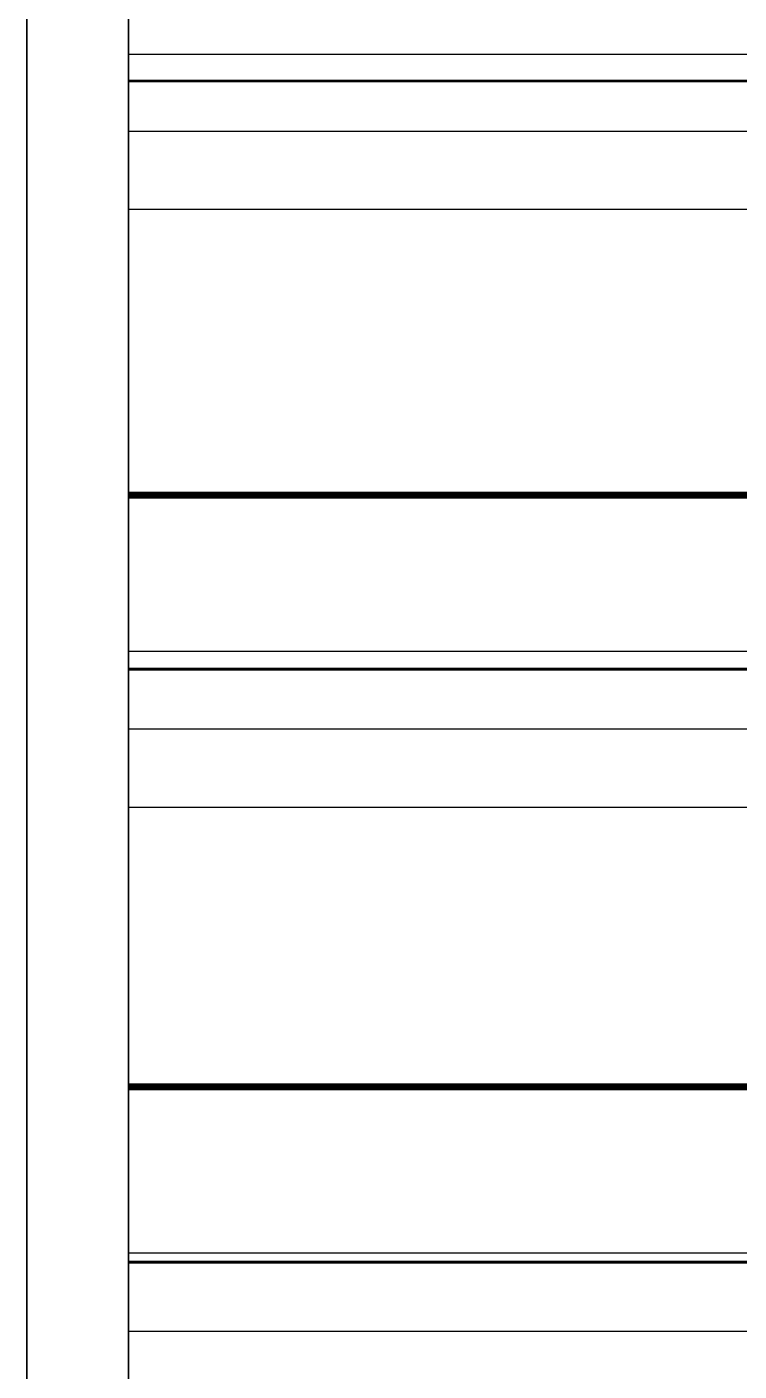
# Model space of a CAD drawing. Header units: millimetres. Extents: x -85 to 1059, y -155 to 155.
# Drawn here: x 1000 to 1003.5, y 52.84 to 59.45 of the extents above; entities that cross this region are included whole.
import ezdxf

# ---------------------------------------------------------------- set-up
doc = ezdxf.new("R2010")
doc.units = ezdxf.units.MM
doc.header["$MEASUREMENT"] = 0
doc.layers.add('Default', color=7, linetype='Continuous', true_color=0x000000)

msp = doc.modelspace()

# ---------------------------------------------------------------- linework, layer by layer
at = {"layer": 'Default'}
for points, knots in [([(1000, 0, -154), (1000, -154, -154), (1000, -154), (1000, -154, 154), (1000, 0, 154), (1000, 154, 154), (1000, 154), (1000, 154, -154), (1000, 0, -154)], [0, 0, 0, 241.902634, 241.902634, 483.805269, 483.805269, 725.707903, 725.707903, 967.610537, 967.610537, 967.610537]), ([(1000, 0, -150), (1000, -150, -150), (1000, -150), (1000, -150, 150), (1000, 0, 150), (1000, 150, 150), (1000, 150), (1000, 150, -150), (1000, 0, -150)], [0, 0, 0, 235.619449, 235.619449, 471.238898, 471.238898, 706.858347, 706.858347, 942.477796, 942.477796, 942.477796])]:
    msp.add_rational_spline(points, [1, 0.707106781187, 1, 0.707106781187, 1, 0.707106781187, 1, 0.707106781187, 1], degree=2, knots=knots, dxfattribs=at)
for points, degree, knots in [([(1000.5, 0.0018, 150.0005), (1000.5, 82.8446, 150.0005), (1000.5, 150.0018, 82.8432), (1000.5, 150.0018, 0.0004), (1000.5, 150.0018, -82.8427), (1000.5, 82.8446, -150), (1000.5, 0.0018, -150), (1000.5, -82.8411, -150), (1000.5, -149.9983, -82.8427), (1000.5, -149.9983, 0.0004), (1000.5, -149.9983, 82.8432), (1000.5, -82.8411, 150.0005), (1000.5, 0.0018, 150.0005)], 3, [-5, -5, -5, -5, -4, -4, -4, -3, -3, -3, -2, -2, -2, -1, -1, -1, -1]), ([(1000.5, 0.3488, 139.7504), (1000.5, -76.9709, 139.7504), (1000.5, -139.6511, 77.0702), (1000.5, -139.6511, -0.2498), (1000.5, -139.6511, -77.5699), (1000.5, -76.9709, -140.2497), (1000.5, 0.3488, -140.2497), (1000.5, 77.6689, -140.2497), (1000.5, 140.349, -77.5699), (1000.5, 140.349, -0.2498), (1000.5, 140.349, 77.0702), (1000.5, 77.6689, 139.7504), (1000.5, 0.3488, 139.7504)], 3, [20636, 20636, 20636, 20636, 20637, 20637, 20637, 20638, 20638, 20638, 20639, 20639, 20639, 20640, 20640, 20640, 20640]), ([(1000.5, 0.0018, 140.0004), (1000.5, -77.318, 140.0004), (1000.5, -139.9981, 77.3202), (1000.5, -139.9981, 0.0002), (1000.5, -139.9981, -77.3199), (1000.5, -77.318, -139.9997), (1000.5, 0.0018, -139.9997), (1000.5, 77.3215, -139.9997), (1000.5, 140.002, -77.3199), (1000.5, 140.002, 0.0002), (1000.5, 140.002, 77.3202), (1000.5, 77.3215, 140.0004), (1000.5, 0.0018, 140.0004)], 3, [-1, -1, -1, -1, 0, 0, 0, 1, 1, 1, 2, 2, 2, 3, 3, 3, 3]), ([(1000.5, 59.1844, 140.9313), (1000.5, 59.3204, 140.8745), (1000.5, 59.4564, 140.8177), (1000.5, 59.6003, 140.7572), (1000.5, 59.7443, 140.6967), (1000.5, 59.8799, 140.6394), (1000.5, 60.0155, 140.5821)], 2, [1373, 1373, 1373, 1374, 1374, 1375, 1375, 1376, 1376, 1376]), ([(1000.5, 60.0155, -141.0817), (1000.5, 59.8799, -141.139), (1000.5, 59.7443, -141.1963), (1000.5, 59.6003, -141.2568), (1000.5, 59.4564, -141.3173), (1000.5, 59.3204, -141.3741), (1000.5, 59.1844, -141.4309)], 2, [9078, 9078, 9078, 9079, 9079, 9080, 9080, 9081, 9081, 9081]), ([(1000.5, 59.3132, 143.0928), (1000.5, 59.3128, 143.0835), (1000.5, 59.3125, 143.0741), (1000.5, 59.31, 143.0207), (1000.5, 59.3075, 142.9672), (1000.5, 59.3052, 142.9138), (1000.5, 59.3029, 142.8603), (1000.5, 59.3003, 142.8072), (1000.5, 59.2976, 142.7541), (1000.5, 59.295, 142.7014), (1000.5, 59.2924, 142.6487), (1000.5, 59.2897, 142.5963), (1000.5, 59.2871, 142.5439), (1000.5, 59.2842, 142.4919), (1000.5, 59.2814, 142.4398), (1000.5, 59.2786, 142.388), (1000.5, 59.2758, 142.3361), (1000.5, 59.2726, 142.2846), (1000.5, 59.2694, 142.2331), (1000.5, 59.2664, 142.1819), (1000.5, 59.2634, 142.1308), (1000.5, 59.2603, 142.08), (1000.5, 59.2571, 142.0292), (1000.5, 59.2539, 141.9786), (1000.5, 59.2507, 141.9279), (1000.5, 59.2474, 141.8777), (1000.5, 59.244, 141.8274), (1000.5, 59.2405, 141.7777), (1000.5, 59.237, 141.7279), (1000.5, 59.2336, 141.6782), (1000.5, 59.2303, 141.6284), (1000.5, 59.2266, 141.579), (1000.5, 59.2229, 141.5297), (1000.5, 59.2193, 141.4808), (1000.5, 59.2158, 141.4319), (1000.5, 59.2121, 141.3834), (1000.5, 59.2084, 141.3349), (1000.5, 59.2045, 141.2862), (1000.5, 59.2006, 141.2376), (1000.5, 59.1968, 141.1896), (1000.5, 59.1929, 141.1416), (1000.5, 59.189, 141.0938), (1000.5, 59.1851, 141.046), (1000.5, 59.1816, 141.0056), (1000.5, 59.1781, 140.9652)], 2, [1342, 1342, 1342, 1343, 1343, 1344, 1344, 1345, 1345, 1346, 1346, 1347, 1347, 1348, 1348, 1349, 1349, 1350, 1350, 1351, 1351, 1352, 1352, 1353, 1353, 1354, 1354, 1355, 1355, 1356, 1356, 1357, 1357, 1358, 1358, 1359, 1359, 1360, 1360, 1361, 1361, 1362, 1362, 1363, 1363, 1364, 1364, 1364]), ([(1000.5, 59.1781, -141.4648), (1000.5, 59.1816, -141.5054), (1000.5, 59.1851, -141.5459), (1000.5, 59.189, -141.5936), (1000.5, 59.1929, -141.6412), (1000.5, 59.1968, -141.6893), (1000.5, 59.2006, -141.7375), (1000.5, 59.2045, -141.7858), (1000.5, 59.2084, -141.8342), (1000.5, 59.2121, -141.8828), (1000.5, 59.2158, -141.9315), (1000.5, 59.2193, -141.9806), (1000.5, 59.2229, -142.0296), (1000.5, 59.2266, -142.079), (1000.5, 59.2303, -142.1284), (1000.5, 59.2336, -142.1779), (1000.5, 59.237, -142.2275), (1000.5, 59.2405, -142.2772), (1000.5, 59.244, -142.327), (1000.5, 59.2474, -142.3774), (1000.5, 59.2507, -142.4279), (1000.5, 59.2539, -142.4785), (1000.5, 59.2571, -142.5291), (1000.5, 59.2603, -142.5799), (1000.5, 59.2634, -142.6307), (1000.5, 59.2664, -142.6819), (1000.5, 59.2694, -142.733), (1000.5, 59.2726, -142.7845), (1000.5, 59.2758, -142.836), (1000.5, 59.2786, -142.8879), (1000.5, 59.2814, -142.9398), (1000.5, 59.2842, -142.9918), (1000.5, 59.2871, -143.0438), (1000.5, 59.2897, -143.0962), (1000.5, 59.2924, -143.1486), (1000.5, 59.295, -143.2012), (1000.5, 59.2976, -143.2537), (1000.5, 59.3003, -143.3068), (1000.5, 59.3029, -143.3599), (1000.5, 59.3052, -143.4134), (1000.5, 59.3075, -143.4668), (1000.5, 59.31, -143.5204), (1000.5, 59.3125, -143.5741), (1000.5, 59.3128, -143.5832), (1000.5, 59.3132, -143.5924)], 2, [9090, 9090, 9090, 9091, 9091, 9092, 9092, 9093, 9093, 9094, 9094, 9095, 9095, 9096, 9096, 9097, 9097, 9098, 9098, 9099, 9099, 9100, 9100, 9101, 9101, 9102, 9102, 9103, 9103, 9104, 9104, 9105, 9105, 9106, 9106, 9107, 9107, 9108, 9108, 9109, 9109, 9110, 9110, 9111, 9111, 9112, 9112, 9112]), ([(1000.5, 59.1791, 140.9402), (1000.5, 59.1796, 140.9387), (1000.5, 59.1802, 140.9373), (1000.5, 59.1807, 140.9359), (1000.5, 59.1812, 140.9345)], 2, [1369, 1369, 1369, 1370, 1370, 1371, 1371, 1371]), ([(1000.5, 59.1777, 140.9483), (1000.5, 59.1781, 140.9462), (1000.5, 59.1784, 140.944), (1000.5, 59.1788, 140.9421), (1000.5, 59.1791, 140.9402)], 2, [1367, 1367, 1367, 1368, 1368, 1369, 1369, 1369]), ([(1000.5, 59.1791, -141.4401), (1000.5, 59.1788, -141.442), (1000.5, 59.1784, -141.444), (1000.5, 59.1781, -141.4461), (1000.5, 59.1777, -141.4482)], 2, [9085, 9085, 9085, 9086, 9086, 9087, 9087, 9087]), ([(1000.5, 59.1777, 140.9589), (1000.5, 59.1777, 140.9562), (1000.5, 59.1777, 140.9536), (1000.5, 59.1777, 140.9509), (1000.5, 59.1777, 140.9483)], 2, [1365, 1365, 1365, 1366, 1366, 1367, 1367, 1367]), ([(1000.5, 59.1777, -141.4482), (1000.5, 59.1777, -141.4507), (1000.5, 59.1777, -141.4532), (1000.5, 59.1777, -141.456), (1000.5, 59.1777, -141.4588)], 2, [9087, 9087, 9087, 9088, 9088, 9089, 9089, 9089]), ([(1000.5, 57.1545, 141.7847), (1000.5, 57.1826, 141.8184), (1000.5, 57.2106, 141.8521), (1000.5, 57.2411, 141.889), (1000.5, 57.2716, 141.9258), (1000.5, 57.3025, 141.9629), (1000.5, 57.3334, 141.9999), (1000.5, 57.3644, 142.0371), (1000.5, 57.3955, 142.0743), (1000.5, 57.427, 142.1117), (1000.5, 57.4586, 142.1491), (1000.5, 57.4902, 142.1867), (1000.5, 57.5218, 142.2243), (1000.5, 57.5539, 142.262), (1000.5, 57.586, 142.2998), (1000.5, 57.6181, 142.3377), (1000.5, 57.6502, 142.3756), (1000.5, 57.6828, 142.4137), (1000.5, 57.7154, 142.4518), (1000.5, 57.7481, 142.4899), (1000.5, 57.7807, 142.528), (1000.5, 57.8139, 142.5665), (1000.5, 57.847, 142.6049), (1000.5, 57.8804, 142.6434), (1000.5, 57.9137, 142.6818), (1000.5, 57.9474, 142.7208), (1000.5, 57.9811, 142.7598), (1000.5, 58.0149, 142.7984), (1000.5, 58.0488, 142.837), (1000.5, 58.0829, 142.8762), (1000.5, 58.1169, 142.9154), (1000.5, 58.1515, 142.9545), (1000.5, 58.186, 142.9937), (1000.5, 58.2206, 143.033), (1000.5, 58.2552, 143.0723), (1000.5, 58.2903, 143.1117), (1000.5, 58.3254, 143.151), (1000.5, 58.3607, 143.1909), (1000.5, 58.3959, 143.2307), (1000.5, 58.4316, 143.2704), (1000.5, 58.4672, 143.3101), (1000.5, 58.503, 143.3502), (1000.5, 58.5388, 143.3902), (1000.5, 58.545, 143.3971), (1000.5, 58.5512, 143.404)], 2, [1317, 1317, 1317, 1318.045455, 1318.045455, 1319.090909, 1319.090909, 1320.136364, 1320.136364, 1321.181818, 1321.181818, 1322.227273, 1322.227273, 1323.272727, 1323.272727, 1324.318182, 1324.318182, 1325.363636, 1325.363636, 1326.409091, 1326.409091, 1327.454545, 1327.454545, 1328.5, 1328.5, 1329.545455, 1329.545455, 1330.590909, 1330.590909, 1331.636364, 1331.636364, 1332.681818, 1332.681818, 1333.727273, 1333.727273, 1334.772727, 1334.772727, 1335.818182, 1335.818182, 1336.863636, 1336.863636, 1337.909091, 1337.909091, 1338.954545, 1338.954545, 1340, 1340, 1340]), ([(1000.5, 58.5512, -143.9036), (1000.5, 58.545, -143.8967), (1000.5, 58.5388, -143.8898), (1000.5, 58.503, -143.8499), (1000.5, 58.4672, -143.8101), (1000.5, 58.4316, -143.7702), (1000.5, 58.3959, -143.7303), (1000.5, 58.3607, -143.6905), (1000.5, 58.3254, -143.6506), (1000.5, 58.2903, -143.6113), (1000.5, 58.2552, -143.5719), (1000.5, 58.2206, -143.5326), (1000.5, 58.186, -143.4933), (1000.5, 58.1515, -143.4539), (1000.5, 58.1169, -143.4146), (1000.5, 58.0829, -143.3758), (1000.5, 58.0488, -143.337), (1000.5, 58.0149, -143.298), (1000.5, 57.9811, -143.259), (1000.5, 57.9474, -143.2204), (1000.5, 57.9137, -143.1818), (1000.5, 57.8804, -143.1433), (1000.5, 57.847, -143.1049), (1000.5, 57.8139, -143.0664), (1000.5, 57.7807, -143.028), (1000.5, 57.7481, -142.9897), (1000.5, 57.7154, -142.9514), (1000.5, 57.6828, -142.9133), (1000.5, 57.6502, -142.8752), (1000.5, 57.6181, -142.8373), (1000.5, 57.586, -142.7994), (1000.5, 57.5539, -142.7616), (1000.5, 57.5218, -142.7239), (1000.5, 57.4902, -142.6865), (1000.5, 57.4586, -142.6491), (1000.5, 57.427, -142.6117), (1000.5, 57.3955, -142.5743), (1000.5, 57.3644, -142.5371), (1000.5, 57.3334, -142.4999), (1000.5, 57.3025, -142.4628), (1000.5, 57.2716, -142.4258), (1000.5, 57.2411, -142.3889), (1000.5, 57.2106, -142.352), (1000.5, 57.1847, -142.3206), (1000.5, 57.1588, -142.2892)], 2, [9114, 9114, 9114, 9115, 9115, 9116, 9116, 9117, 9117, 9118, 9118, 9119, 9119, 9120, 9120, 9121, 9121, 9122, 9122, 9123, 9123, 9124, 9124, 9125, 9125, 9126, 9126, 9127, 9127, 9128, 9128, 9129, 9129, 9130, 9130, 9131, 9131, 9132, 9132, 9133, 9133, 9134, 9134, 9135, 9135, 9136, 9136, 9136]), ([(1000.5, 57.1471, 141.7773), (1000.5, 57.1489, 141.7791), (1000.5, 57.1506, 141.7808), (1000.5, 57.1526, 141.7828), (1000.5, 57.1545, 141.7847)], 2, [1315, 1315, 1315, 1316, 1316, 1317, 1317, 1317]), ([(1000.5, 57.1408, 141.7724), (1000.5, 57.1424, 141.7736), (1000.5, 57.1439, 141.7748), (1000.5, 57.1455, 141.7761), (1000.5, 57.1471, 141.7773)], 2, [1313, 1313, 1313, 1314, 1314, 1315, 1315, 1315]), ([(1000.5, 57.1326, 141.7695), (1000.5, 57.1339, 141.7699), (1000.5, 57.1351, 141.7702), (1000.5, 57.1364, 141.7706), (1000.5, 57.1376, 141.771)], 2, [1310, 1310, 1310, 1311, 1311, 1312, 1312, 1312]), ([(1000.5, 56.2923, 142.1019), (1000.5, 56.4294, 142.0481), (1000.5, 56.5664, 141.9943), (1000.5, 56.7116, 141.9368), (1000.5, 56.8568, 141.8793), (1000.5, 56.9935, 141.8246), (1000.5, 57.1302, 141.7699)], 2, [1306, 1306, 1306, 1307, 1307, 1308, 1308, 1309, 1309, 1309]), ([(1000.5, 57.1302, -142.2695), (1000.5, 56.9935, -142.3242), (1000.5, 56.8568, -142.3788), (1000.5, 56.7116, -142.4362), (1000.5, 56.5664, -142.4935), (1000.5, 56.4294, -142.5477), (1000.5, 56.2923, -142.6018)], 2, [9145, 9145, 9145, 9146, 9146, 9147, 9147, 9148, 9148, 9148]), ([(1000.5, 56.377, 144.2658), (1000.5, 56.3768, 144.2564), (1000.5, 56.3766, 144.2471), (1000.5, 56.3752, 144.1935), (1000.5, 56.3738, 144.1399), (1000.5, 56.3726, 144.0864), (1000.5, 56.3714, 144.033), (1000.5, 56.3698, 143.9799), (1000.5, 56.3682, 143.9268), (1000.5, 56.3668, 143.874), (1000.5, 56.3654, 143.8213), (1000.5, 56.3636, 143.7691), (1000.5, 56.3618, 143.7169), (1000.5, 56.3602, 143.6647), (1000.5, 56.3587, 143.6125), (1000.5, 56.3567, 143.5606), (1000.5, 56.3548, 143.5087), (1000.5, 56.3528, 143.4572), (1000.5, 56.3509, 143.4057), (1000.5, 56.3488, 143.3546), (1000.5, 56.3467, 143.3034), (1000.5, 56.3445, 143.2524), (1000.5, 56.3424, 143.2015), (1000.5, 56.3403, 143.1508), (1000.5, 56.3382, 143.1002), (1000.5, 56.3359, 143.0498), (1000.5, 56.3336, 142.9993), (1000.5, 56.3311, 142.9494), (1000.5, 56.3287, 142.8995), (1000.5, 56.3262, 142.8499), (1000.5, 56.3237, 142.8004), (1000.5, 56.3213, 142.751), (1000.5, 56.3188, 142.7016), (1000.5, 56.3161, 142.6524), (1000.5, 56.3135, 142.6032), (1000.5, 56.3107, 142.5545), (1000.5, 56.3079, 142.5058), (1000.5, 56.305, 142.4575), (1000.5, 56.3022, 142.4091), (1000.5, 56.2994, 142.3608), (1000.5, 56.2966, 142.3125), (1000.5, 56.2936, 142.2647), (1000.5, 56.2906, 142.2169), (1000.5, 56.2877, 142.1733), (1000.5, 56.2849, 142.1297)], 2, [1275, 1275, 1275, 1276.045455, 1276.045455, 1277.090909, 1277.090909, 1278.136364, 1278.136364, 1279.181818, 1279.181818, 1280.227273, 1280.227273, 1281.272727, 1281.272727, 1282.318182, 1282.318182, 1283.363636, 1283.363636, 1284.409091, 1284.409091, 1285.454545, 1285.454545, 1286.5, 1286.5, 1287.545455, 1287.545455, 1288.590909, 1288.590909, 1289.636364, 1289.636364, 1290.681818, 1290.681818, 1291.727273, 1291.727273, 1292.772727, 1292.772727, 1293.818182, 1293.818182, 1294.863636, 1294.863636, 1295.909091, 1295.909091, 1296.954545, 1296.954545, 1298, 1298, 1298]), ([(1000.5, 56.2849, -142.6293), (1000.5, 56.2877, -142.6729), (1000.5, 56.2906, -142.7165), (1000.5, 56.2936, -142.7643), (1000.5, 56.2966, -142.8121), (1000.5, 56.2994, -142.8602), (1000.5, 56.3022, -142.9084), (1000.5, 56.305, -142.9569), (1000.5, 56.3079, -143.0054), (1000.5, 56.3107, -143.0542), (1000.5, 56.3135, -143.1031), (1000.5, 56.3161, -143.1521), (1000.5, 56.3188, -143.2012), (1000.5, 56.3213, -143.2504), (1000.5, 56.3237, -143.2996), (1000.5, 56.3262, -143.3495), (1000.5, 56.3287, -143.3994), (1000.5, 56.3311, -143.4494), (1000.5, 56.3336, -143.4993), (1000.5, 56.3359, -143.5495), (1000.5, 56.3382, -143.5998), (1000.5, 56.3403, -143.6504), (1000.5, 56.3424, -143.7011), (1000.5, 56.3445, -143.7519), (1000.5, 56.3467, -143.8027), (1000.5, 56.3488, -143.854), (1000.5, 56.3509, -143.9053), (1000.5, 56.3528, -143.9568), (1000.5, 56.3548, -144.0083), (1000.5, 56.3567, -144.0602), (1000.5, 56.3587, -144.112), (1000.5, 56.3602, -144.1641), (1000.5, 56.3618, -144.2161), (1000.5, 56.3636, -144.2687), (1000.5, 56.3654, -144.3212), (1000.5, 56.3668, -144.374), (1000.5, 56.3682, -144.4267), (1000.5, 56.3698, -144.4796), (1000.5, 56.3714, -144.5326), (1000.5, 56.3726, -144.586), (1000.5, 56.3738, -144.6394), (1000.5, 56.3752, -144.6932), (1000.5, 56.3766, -144.747), (1000.5, 56.3768, -144.7562), (1000.5, 56.377, -144.7654)], 2, [9156, 9156, 9156, 9157.045455, 9157.045455, 9158.090909, 9158.090909, 9159.136364, 9159.136364, 9160.181818, 9160.181818, 9161.227273, 9161.227273, 9162.272727, 9162.272727, 9163.318182, 9163.318182, 9164.363636, 9164.363636, 9165.409091, 9165.409091, 9166.454545, 9166.454545, 9167.5, 9167.5, 9168.545455, 9168.545455, 9169.590909, 9169.590909, 9170.636364, 9170.636364, 9171.681818, 9171.681818, 9172.727273, 9172.727273, 9173.772727, 9173.772727, 9174.818182, 9174.818182, 9175.863636, 9175.863636, 9176.909091, 9176.909091, 9177.954545, 9177.954545, 9179, 9179, 9179]), ([(1000.5, 56.2906, -142.6032), (1000.5, 56.2899, -142.6043), (1000.5, 56.2892, -142.6053), (1000.5, 56.2885, -142.6064), (1000.5, 56.2877, -142.6074)], 2, [9149, 9149, 9149, 9150, 9150, 9151, 9151, 9151]), ([(1000.5, 56.2853, 142.1188), (1000.5, 56.2856, 142.1168), (1000.5, 56.286, 142.1149), (1000.5, 56.2863, 142.113), (1000.5, 56.2867, 142.111)], 2, [1300, 1300, 1300, 1301, 1301, 1302, 1302, 1302]), ([(1000.5, 54.2455, 142.914), (1000.5, 54.2727, 142.9483), (1000.5, 54.2998, 142.9827), (1000.5, 54.3297, 143.02), (1000.5, 54.3595, 143.0572), (1000.5, 54.3896, 143.0949), (1000.5, 54.4198, 143.1327), (1000.5, 54.4501, 143.1706), (1000.5, 54.4805, 143.2085), (1000.5, 54.5112, 143.2466), (1000.5, 54.5418, 143.2847), (1000.5, 54.5727, 143.323), (1000.5, 54.6036, 143.3613), (1000.5, 54.6348, 143.3995), (1000.5, 54.666, 143.4378), (1000.5, 54.6974, 143.4763), (1000.5, 54.7288, 143.5147), (1000.5, 54.7607, 143.5534), (1000.5, 54.7927, 143.592), (1000.5, 54.8246, 143.631), (1000.5, 54.8565, 143.67), (1000.5, 54.8888, 143.7089), (1000.5, 54.9211, 143.7479), (1000.5, 54.9535, 143.7871), (1000.5, 54.986, 143.8262), (1000.5, 55.0188, 143.8659), (1000.5, 55.0516, 143.9056), (1000.5, 55.0848, 143.9449), (1000.5, 55.1179, 143.9843), (1000.5, 55.1513, 144.0241), (1000.5, 55.1846, 144.064), (1000.5, 55.2183, 144.1039), (1000.5, 55.252, 144.1437), (1000.5, 55.2859, 144.1838), (1000.5, 55.3197, 144.2238), (1000.5, 55.3539, 144.264), (1000.5, 55.3882, 144.3042), (1000.5, 55.4226, 144.3445), (1000.5, 55.457, 144.3847), (1000.5, 55.4919, 144.4253), (1000.5, 55.5268, 144.4658), (1000.5, 55.5617, 144.5064), (1000.5, 55.5967, 144.547), (1000.5, 55.6028, 144.554), (1000.5, 55.609, 144.5611)], 2, [1250, 1250, 1250, 1251.045455, 1251.045455, 1252.090909, 1252.090909, 1253.136364, 1253.136364, 1254.181818, 1254.181818, 1255.227273, 1255.227273, 1256.272727, 1256.272727, 1257.318182, 1257.318182, 1258.363636, 1258.363636, 1259.409091, 1259.409091, 1260.454545, 1260.454545, 1261.5, 1261.5, 1262.545455, 1262.545455, 1263.590909, 1263.590909, 1264.636364, 1264.636364, 1265.681818, 1265.681818, 1266.727273, 1266.727273, 1267.772727, 1267.772727, 1268.818182, 1268.818182, 1269.863636, 1269.863636, 1270.909091, 1270.909091, 1271.954545, 1271.954545, 1273, 1273, 1273]), ([(1000.5, 55.609, -145.0607), (1000.5, 55.6028, -145.0536), (1000.5, 55.5967, -145.0466), (1000.5, 55.5617, -145.006), (1000.5, 55.5268, -144.9654), (1000.5, 55.4919, -144.9248), (1000.5, 55.457, -144.8843), (1000.5, 55.4226, -144.8441), (1000.5, 55.3882, -144.8038), (1000.5, 55.3539, -144.7635), (1000.5, 55.3197, -144.7231), (1000.5, 55.2859, -144.6832), (1000.5, 55.252, -144.6433), (1000.5, 55.2183, -144.6033), (1000.5, 55.1846, -144.5632), (1000.5, 55.1513, -144.5237), (1000.5, 55.1179, -144.4842), (1000.5, 55.0848, -144.4445), (1000.5, 55.0516, -144.4049), (1000.5, 55.0188, -144.3655), (1000.5, 54.986, -144.3262), (1000.5, 54.9535, -144.287), (1000.5, 54.9211, -144.2479), (1000.5, 54.8888, -144.2087), (1000.5, 54.8565, -144.1695), (1000.5, 54.8246, -144.1307), (1000.5, 54.7927, -144.0919), (1000.5, 54.7607, -144.0533), (1000.5, 54.7288, -144.0147), (1000.5, 54.6974, -143.9761), (1000.5, 54.666, -143.9374), (1000.5, 54.6348, -143.899), (1000.5, 54.6036, -143.8605), (1000.5, 54.5727, -143.8224), (1000.5, 54.5418, -143.7843), (1000.5, 54.5112, -143.7462), (1000.5, 54.4805, -143.7081), (1000.5, 54.4501, -143.6704), (1000.5, 54.4198, -143.6326), (1000.5, 54.3896, -143.5949), (1000.5, 54.3595, -143.5571), (1000.5, 54.3297, -143.5197), (1000.5, 54.2998, -143.4823), (1000.5, 54.2746, -143.4504), (1000.5, 54.2494, -143.4185)], 2, [9181, 9181, 9181, 9182, 9182, 9183, 9183, 9184, 9184, 9185, 9185, 9186, 9186, 9187, 9187, 9188, 9188, 9189, 9189, 9190, 9190, 9191, 9191, 9192, 9192, 9193, 9193, 9194, 9194, 9195, 9195, 9196, 9196, 9197, 9197, 9198, 9198, 9199, 9199, 9200, 9200, 9201, 9201, 9202, 9202, 9203, 9203, 9203]), ([(1000.5, 54.2349, 142.9037), (1000.5, 54.2365, 142.9051), (1000.5, 54.2381, 142.9065), (1000.5, 54.2399, 142.9081), (1000.5, 54.2416, 142.9097)], 2, [1247, 1247, 1247, 1248, 1248, 1249, 1249, 1249]), ([(1000.5, 53.377, 143.2138), (1000.5, 53.5153, 143.1625), (1000.5, 53.6536, 143.1112), (1000.5, 53.7996, 143.0566), (1000.5, 53.9457, 143.0021), (1000.5, 54.0836, 142.9503), (1000.5, 54.2215, 142.8984)], 2, [1239, 1239, 1239, 1240, 1240, 1241, 1241, 1242, 1242, 1242]), ([(1000.5, 54.2215, -143.3984), (1000.5, 54.0836, -143.4502), (1000.5, 53.9457, -143.5021), (1000.5, 53.7996, -143.5564), (1000.5, 53.6536, -143.6107), (1000.5, 53.5153, -143.6619), (1000.5, 53.377, -143.7131)], 2, [9212, 9212, 9212, 9213, 9213, 9214, 9214, 9215, 9215, 9215]), ([(1000.5, 53.4172, 145.3601), (1000.5, 53.4172, 145.3063), (1000.5, 53.4172, 145.2525), (1000.5, 53.4168, 145.1991), (1000.5, 53.4165, 145.1456), (1000.5, 53.4161, 145.0927), (1000.5, 53.4158, 145.0398), (1000.5, 53.4153, 144.987), (1000.5, 53.4147, 144.9343), (1000.5, 53.4142, 144.8817), (1000.5, 53.4137, 144.8292), (1000.5, 53.413, 144.777), (1000.5, 53.4123, 144.7248), (1000.5, 53.4115, 144.6731), (1000.5, 53.4108, 144.6214), (1000.5, 53.4098, 144.5697), (1000.5, 53.4087, 144.518), (1000.5, 53.4078, 144.4667), (1000.5, 53.407, 144.4154), (1000.5, 53.4057, 144.3644), (1000.5, 53.4045, 144.3134), (1000.5, 53.4034, 144.2628), (1000.5, 53.4024, 144.2122), (1000.5, 53.4011, 144.1619), (1000.5, 53.3999, 144.1116), (1000.5, 53.3985, 144.0617), (1000.5, 53.3971, 144.0118), (1000.5, 53.3957, 143.9619), (1000.5, 53.3943, 143.912), (1000.5, 53.3927, 143.8626), (1000.5, 53.3911, 143.8132), (1000.5, 53.3893, 143.7643), (1000.5, 53.3876, 143.7155), (1000.5, 53.3858, 143.6664), (1000.5, 53.384, 143.6174), (1000.5, 53.3823, 143.5689), (1000.5, 53.3805, 143.5204), (1000.5, 53.3786, 143.472), (1000.5, 53.3766, 143.4237), (1000.5, 53.3747, 143.3759), (1000.5, 53.3727, 143.3281), (1000.5, 53.3708, 143.2845), (1000.5, 53.3689, 143.241)], 2, [1209, 1209, 1209, 1210.047619, 1210.047619, 1211.095238, 1211.095238, 1212.142857, 1212.142857, 1213.190476, 1213.190476, 1214.238095, 1214.238095, 1215.285714, 1215.285714, 1216.333333, 1216.333333, 1217.380952, 1217.380952, 1218.428571, 1218.428571, 1219.47619, 1219.47619, 1220.52381, 1220.52381, 1221.571429, 1221.571429, 1222.619048, 1222.619048, 1223.666667, 1223.666667, 1224.714286, 1224.714286, 1225.761905, 1225.761905, 1226.809524, 1226.809524, 1227.857143, 1227.857143, 1228.904762, 1228.904762, 1229.952381, 1229.952381, 1231, 1231, 1231]), ([(1000.5, 53.3689, -143.7406), (1000.5, 53.3708, -143.7841), (1000.5, 53.3727, -143.8277), (1000.5, 53.3747, -143.8757), (1000.5, 53.3766, -143.9237), (1000.5, 53.3786, -143.9718), (1000.5, 53.3805, -144.02), (1000.5, 53.3823, -144.0687), (1000.5, 53.384, -144.1173), (1000.5, 53.3858, -144.166), (1000.5, 53.3876, -144.2147), (1000.5, 53.3893, -144.2637), (1000.5, 53.3911, -144.3128), (1000.5, 53.3927, -144.3623), (1000.5, 53.3943, -144.4119), (1000.5, 53.3957, -144.4616), (1000.5, 53.3971, -144.5114), (1000.5, 53.3985, -144.5613), (1000.5, 53.3999, -144.6112), (1000.5, 53.4011, -144.6617), (1000.5, 53.4024, -144.7121), (1000.5, 53.4034, -144.7627), (1000.5, 53.4045, -144.8134), (1000.5, 53.4057, -144.8642), (1000.5, 53.407, -144.915), (1000.5, 53.4078, -144.9663), (1000.5, 53.4087, -145.0176), (1000.5, 53.4098, -145.0691), (1000.5, 53.4108, -145.1206), (1000.5, 53.4115, -145.1725), (1000.5, 53.4123, -145.2244), (1000.5, 53.413, -145.2766), (1000.5, 53.4137, -145.3288), (1000.5, 53.4142, -145.3813), (1000.5, 53.4147, -145.4339), (1000.5, 53.4153, -145.4866), (1000.5, 53.4158, -145.5394), (1000.5, 53.4161, -145.5925), (1000.5, 53.4165, -145.6456), (1000.5, 53.4168, -145.6988), (1000.5, 53.4172, -145.7521), (1000.5, 53.4172, -145.8059), (1000.5, 53.4172, -145.8597)], 2, [9223, 9223, 9223, 9224.047619, 9224.047619, 9225.095238, 9225.095238, 9226.142857, 9226.142857, 9227.190476, 9227.190476, 9228.238095, 9228.238095, 9229.285714, 9229.285714, 9230.333333, 9230.333333, 9231.380952, 9231.380952, 9232.428571, 9232.428571, 9233.47619, 9233.47619, 9234.52381, 9234.52381, 9235.571429, 9235.571429, 9236.619048, 9236.619048, 9237.666667, 9237.666667, 9238.714286, 9238.714286, 9239.761905, 9239.761905, 9240.809524, 9240.809524, 9241.857143, 9241.857143, 9242.904762, 9242.904762, 9243.952381, 9243.952381, 9245, 9245, 9245]), ([(1000.5, 53.3689, 143.241), (1000.5, 53.369, 143.2382), (1000.5, 53.3692, 143.2353), (1000.5, 53.3694, 143.2329), (1000.5, 53.3696, 143.2304)], 2, [1231, 1231, 1231, 1232, 1232, 1233, 1233, 1233]), ([(1000.5, 53.3696, -143.7303), (1000.5, 53.3694, -143.7328), (1000.5, 53.3692, -143.7353), (1000.5, 53.369, -143.7379), (1000.5, 53.3689, -143.7406)], 2, [9221, 9221, 9221, 9222, 9222, 9223, 9223, 9223])]:
    msp.add_open_spline(points, degree=degree, knots=knots, dxfattribs=at)
for points in [[(1007, 59.3132, 143.0928), (1003.75, 59.3132, 143.0928), (1000.5, 59.3132, 143.0928)], [(1000.5, 58.9336, 143.2523), (1000.5, 59.1234, 143.1725), (1000.5, 59.3132, 143.0928)], [(1007, 59.3132, -143.5924), (1003.75, 59.3132, -143.5924), (1000.5, 59.3132, -143.5924)], [(1000.5, 59.3132, -143.5924), (1000.5, 59.1234, -143.6721), (1000.5, 58.9336, -143.7519)], [(1007, 59.1844, 140.9313), (1003.75, 59.1844, 140.9313), (1000.5, 59.1844, 140.9313)], [(1000.5, 59.1826, 140.9328), (1000.5, 59.1835, 140.932), (1000.5, 59.1844, 140.9313)], [(1007, 59.1844, -141.4309), (1003.75, 59.1844, -141.4309), (1000.5, 59.1844, -141.4309)], [(1000.5, 59.1844, -141.4309), (1000.5, 59.1835, -141.4316), (1000.5, 59.1826, -141.4323)], [(1007, 59.1826, 140.9328), (1003.75, 59.1826, 140.9328), (1000.5, 59.1826, 140.9328)], [(1000.5, 59.1812, 140.9345), (1000.5, 59.1819, 140.9336), (1000.5, 59.1826, 140.9328)], [(1007, 59.1826, -141.4323), (1003.75, 59.1826, -141.4323), (1000.5, 59.1826, -141.4323)], [(1000.5, 59.1826, -141.4323), (1000.5, 59.1819, -141.4332), (1000.5, 59.1812, -141.4341)], [(1007, 59.1812, 140.9345), (1003.75, 59.1812, 140.9345), (1000.5, 59.1812, 140.9345)], [(1007, 59.1812, -141.4341), (1003.75, 59.1812, -141.4341), (1000.5, 59.1812, -141.4341)], [(1000.5, 59.1812, -141.4341), (1000.5, 59.1807, -141.4355), (1000.5, 59.1802, -141.4369)], [(1007, 59.1802, -141.4369), (1003.75, 59.1802, -141.4369), (1000.5, 59.1802, -141.4369)], [(1000.5, 59.1802, -141.4369), (1000.5, 59.1796, -141.4385), (1000.5, 59.1791, -141.4401)], [(1007, 59.1791, 140.9402), (1003.75, 59.1791, 140.9402), (1000.5, 59.1791, 140.9402)], [(1007, 59.1791, -141.4401), (1003.75, 59.1791, -141.4401), (1000.5, 59.1791, -141.4401)], [(1007, 59.1781, 140.9652), (1003.75, 59.1781, 140.9652), (1000.5, 59.1781, 140.9652)], [(1000.5, 59.1781, 140.9652), (1000.5, 59.1779, 140.962), (1000.5, 59.1777, 140.9589)], [(1007, 59.1781, -141.4648), (1003.75, 59.1781, -141.4648), (1000.5, 59.1781, -141.4648)], [(1000.5, 59.1777, -141.4588), (1000.5, 59.1779, -141.4618), (1000.5, 59.1781, -141.4648)], [(1007, 59.1777, 140.9589), (1003.75, 59.1777, 140.9589), (1000.5, 59.1777, 140.9589)], [(1007, 59.1777, 140.9483), (1003.75, 59.1777, 140.9483), (1000.5, 59.1777, 140.9483)], [(1007, 59.1777, -141.4482), (1003.75, 59.1777, -141.4482), (1000.5, 59.1777, -141.4482)], [(1007, 59.1777, -141.4588), (1003.75, 59.1777, -141.4588), (1000.5, 59.1777, -141.4588)], [(1007, 58.9336, 143.2523), (1003.75, 58.9336, 143.2523), (1000.5, 58.9336, 143.2523)], [(1000.5, 58.5512, 143.404), (1000.5, 58.7424, 143.3281), (1000.5, 58.9336, 143.2523)], [(1007, 58.9336, -143.7519), (1003.75, 58.9336, -143.7519), (1000.5, 58.9336, -143.7519)], [(1000.5, 58.9336, -143.7519), (1000.5, 58.7424, -143.8277), (1000.5, 58.5512, -143.9036)], [(1007, 58.5512, 143.404), (1003.75, 58.5512, 143.404), (1000.5, 58.5512, 143.404)], [(1007, 58.5512, -143.9036), (1003.75, 58.5512, -143.9036), (1000.5, 58.5512, -143.9036)], [(1007, 57.1588, -142.2892), (1003.75, 57.1588, -142.2892), (1000.5, 57.1588, -142.2892)], [(1000.5, 57.1588, -142.2892), (1000.5, 57.1566, -142.2868), (1000.5, 57.1545, -142.2843)], [(1007, 57.1545, 141.7847), (1003.75, 57.1545, 141.7847), (1000.5, 57.1545, 141.7847)], [(1007, 57.1545, -142.2843), (1003.75, 57.1545, -142.2843), (1000.5, 57.1545, -142.2843)], [(1000.5, 57.1545, -142.2843), (1000.5, 57.1526, -142.2825), (1000.5, 57.1506, -142.2808)], [(1007, 57.1506, -142.2808), (1003.75, 57.1506, -142.2808), (1000.5, 57.1506, -142.2808)], [(1000.5, 57.1506, -142.2808), (1000.5, 57.1489, -142.279), (1000.5, 57.1471, -142.2772)], [(1007, 57.1471, 141.7773), (1003.75, 57.1471, 141.7773), (1000.5, 57.1471, 141.7773)], [(1007, 57.1471, -142.2772), (1003.75, 57.1471, -142.2772), (1000.5, 57.1471, -142.2772)], [(1000.5, 57.1471, -142.2772), (1000.5, 57.1455, -142.2758), (1000.5, 57.1439, -142.2744)], [(1007, 57.1439, -142.2744), (1003.75, 57.1439, -142.2744), (1000.5, 57.1439, -142.2744)], [(1000.5, 57.1439, -142.2744), (1000.5, 57.1424, -142.2734), (1000.5, 57.1408, -142.2723)], [(1007, 57.1408, 141.7724), (1003.75, 57.1408, 141.7724), (1000.5, 57.1408, 141.7724)], [(1000.5, 57.1376, 141.771), (1000.5, 57.1392, 141.7717), (1000.5, 57.1408, 141.7724)], [(1007, 57.1408, -142.2723), (1003.75, 57.1408, -142.2723), (1000.5, 57.1408, -142.2723)], [(1000.5, 57.1408, -142.2723), (1000.5, 57.1392, -142.2714), (1000.5, 57.1376, -142.2705)], [(1007, 57.1376, 141.771), (1003.75, 57.1376, 141.771), (1000.5, 57.1376, 141.771)], [(1007, 57.1376, -142.2705), (1003.75, 57.1376, -142.2705), (1000.5, 57.1376, -142.2705)], [(1000.5, 57.1376, -142.2705), (1000.5, 57.1364, -142.27), (1000.5, 57.1351, -142.2695)], [(1007, 57.1351, -142.2695), (1003.75, 57.1351, -142.2695), (1000.5, 57.1351, -142.2695)], [(1000.5, 57.1351, -142.2695), (1000.5, 57.1339, -142.2693), (1000.5, 57.1326, -142.2691)], [(1007, 57.1326, 141.7695), (1003.75, 57.1326, 141.7695), (1000.5, 57.1326, 141.7695)], [(1000.5, 57.1302, 141.7699), (1000.5, 57.1314, 141.7697), (1000.5, 57.1326, 141.7695)], [(1007, 57.1326, -142.2691), (1003.75, 57.1326, -142.2691), (1000.5, 57.1326, -142.2691)], [(1000.5, 57.1326, -142.2691), (1000.5, 57.1314, -142.2693), (1000.5, 57.1302, -142.2695)], [(1007, 57.1302, 141.7699), (1003.75, 57.1302, 141.7699), (1000.5, 57.1302, 141.7699)], [(1007, 57.1302, -142.2695), (1003.75, 57.1302, -142.2695), (1000.5, 57.1302, -142.2695)], [(1007, 56.377, 144.2658), (1003.75, 56.377, 144.2658), (1000.5, 56.377, 144.2658)], [(1000.5, 55.9942, 144.4175), (1000.5, 56.1856, 144.3416), (1000.5, 56.377, 144.2658)], [(1007, 56.377, -144.7654), (1003.75, 56.377, -144.7654), (1000.5, 56.377, -144.7654)], [(1000.5, 56.377, -144.7654), (1000.5, 56.1856, -144.8412), (1000.5, 55.9942, -144.9171)], [(1007, 56.2923, 142.1019), (1003.75, 56.2923, 142.1019), (1000.5, 56.2923, 142.1019)], [(1000.5, 56.2906, 142.1033), (1000.5, 56.2915, 142.1026), (1000.5, 56.2923, 142.1019)], [(1007, 56.2923, -142.6018), (1003.75, 56.2923, -142.6018), (1000.5, 56.2923, -142.6018)], [(1000.5, 56.2923, -142.6018), (1000.5, 56.2915, -142.6025), (1000.5, 56.2906, -142.6032)], [(1007, 56.2906, 142.1033), (1003.75, 56.2906, 142.1033), (1000.5, 56.2906, 142.1033)], [(1000.5, 56.2892, 142.105), (1000.5, 56.2899, 142.1041), (1000.5, 56.2906, 142.1033)], [(1007, 56.2906, -142.6032), (1003.75, 56.2906, -142.6032), (1000.5, 56.2906, -142.6032)], [(1007, 56.2892, 142.105), (1003.75, 56.2892, 142.105), (1000.5, 56.2892, 142.105)], [(1000.5, 56.2877, 142.1079), (1000.5, 56.2885, 142.1064), (1000.5, 56.2892, 142.105)], [(1007, 56.2877, 142.1079), (1003.75, 56.2877, 142.1079), (1000.5, 56.2877, 142.1079)], [(1000.5, 56.2867, 142.111), (1000.5, 56.2872, 142.1094), (1000.5, 56.2877, 142.1079)], [(1007, 56.2877, -142.6074), (1003.75, 56.2877, -142.6074), (1000.5, 56.2877, -142.6074)], [(1000.5, 56.2877, -142.6074), (1000.5, 56.2872, -142.609), (1000.5, 56.2867, -142.6106)], [(1007, 56.2867, 142.111), (1003.75, 56.2867, 142.111), (1000.5, 56.2867, 142.111)], [(1007, 56.2867, -142.6106), (1003.75, 56.2867, -142.6106), (1000.5, 56.2867, -142.6106)], [(1000.5, 56.2867, -142.6106), (1000.5, 56.2863, -142.6126), (1000.5, 56.286, -142.6145)], [(1007, 56.286, -142.6145), (1003.75, 56.286, -142.6145), (1000.5, 56.286, -142.6145)], [(1000.5, 56.286, -142.6145), (1000.5, 56.2856, -142.6168), (1000.5, 56.2853, -142.6191)], [(1007, 56.2853, 142.1188), (1003.75, 56.2853, 142.1188), (1000.5, 56.2853, 142.1188)], [(1000.5, 56.2849, 142.1241), (1000.5, 56.2851, 142.1214), (1000.5, 56.2853, 142.1188)], [(1007, 56.2853, -142.6191), (1003.75, 56.2853, -142.6191), (1000.5, 56.2853, -142.6191)], [(1000.5, 56.2853, -142.6191), (1000.5, 56.2851, -142.6214), (1000.5, 56.2849, -142.6237)], [(1007, 56.2849, 142.1297), (1003.75, 56.2849, 142.1297), (1000.5, 56.2849, 142.1297)], [(1007, 56.2849, 142.1241), (1003.75, 56.2849, 142.1241), (1000.5, 56.2849, 142.1241)], [(1000.5, 56.2849, 142.1297), (1000.5, 56.2849, 142.1269), (1000.5, 56.2849, 142.1241)], [(1007, 56.2849, -142.6237), (1003.75, 56.2849, -142.6237), (1000.5, 56.2849, -142.6237)], [(1007, 56.2849, -142.6293), (1003.75, 56.2849, -142.6293), (1000.5, 56.2849, -142.6293)], [(1000.5, 56.2849, -142.6237), (1000.5, 56.2849, -142.6265), (1000.5, 56.2849, -142.6293)], [(1007, 55.9942, 144.4175), (1003.75, 55.9942, 144.4175), (1000.5, 55.9942, 144.4175)], [(1000.5, 55.609, 144.5611), (1000.5, 55.8016, 144.4893), (1000.5, 55.9942, 144.4175)], [(1007, 55.9942, -144.9171), (1003.75, 55.9942, -144.9171), (1000.5, 55.9942, -144.9171)], [(1000.5, 55.9942, -144.9171), (1000.5, 55.8016, -144.9889), (1000.5, 55.609, -145.0607)], [(1007, 55.609, 144.5611), (1003.75, 55.609, 144.5611), (1000.5, 55.609, 144.5611)], [(1007, 55.609, -145.0607), (1003.75, 55.609, -145.0607), (1000.5, 55.609, -145.0607)], [(1007, 54.2494, -143.4185), (1003.75, 54.2494, -143.4185), (1000.5, 54.2494, -143.4185)], [(1000.5, 54.2494, -143.4185), (1000.5, 54.2475, -143.4162), (1000.5, 54.2455, -143.4139)], [(1007, 54.2455, 142.914), (1003.75, 54.2455, 142.914), (1000.5, 54.2455, 142.914)], [(1000.5, 54.2416, 142.9097), (1000.5, 54.2436, 142.9118), (1000.5, 54.2455, 142.914)], [(1007, 54.2455, -143.4139), (1003.75, 54.2455, -143.4139), (1000.5, 54.2455, -143.4139)], [(1000.5, 54.2455, -143.4139), (1000.5, 54.2436, -143.4118), (1000.5, 54.2416, -143.4097)], [(1007, 54.2416, 142.9097), (1003.75, 54.2416, 142.9097), (1000.5, 54.2416, 142.9097)], [(1007, 54.2416, -143.4097), (1003.75, 54.2416, -143.4097), (1000.5, 54.2416, -143.4097)], [(1000.5, 54.2416, -143.4097), (1000.5, 54.2399, -143.4079), (1000.5, 54.2381, -143.4061)], [(1007, 54.2381, -143.4061), (1003.75, 54.2381, -143.4061), (1000.5, 54.2381, -143.4061)], [(1000.5, 54.2381, -143.4061), (1000.5, 54.2365, -143.4047), (1000.5, 54.2349, -143.4033)], [(1007, 54.2349, 142.9037), (1003.75, 54.2349, 142.9037), (1000.5, 54.2349, 142.9037)], [(1000.5, 54.2318, 142.9016), (1000.5, 54.2333, 142.9027), (1000.5, 54.2349, 142.9037)], [(1007, 54.2349, -143.4033), (1003.75, 54.2349, -143.4033), (1000.5, 54.2349, -143.4033)], [(1000.5, 54.2349, -143.4033), (1000.5, 54.2333, -143.4021), (1000.5, 54.2318, -143.4008)], [(1007, 54.2318, 142.9016), (1003.75, 54.2318, 142.9016), (1000.5, 54.2318, 142.9016)], [(1000.5, 54.2289, 142.8998), (1000.5, 54.2303, 142.9007), (1000.5, 54.2318, 142.9016)], [(1007, 54.2318, -143.4008), (1003.75, 54.2318, -143.4008), (1000.5, 54.2318, -143.4008)], [(1000.5, 54.2318, -143.4008), (1000.5, 54.2303, -143.4001), (1000.5, 54.2289, -143.3994)], [(1007, 54.2289, 142.8998), (1003.75, 54.2289, 142.8998), (1000.5, 54.2289, 142.8998)], [(1000.5, 54.2265, 142.8988), (1000.5, 54.2277, 142.8993), (1000.5, 54.2289, 142.8998)], [(1007, 54.2289, -143.3994), (1003.75, 54.2289, -143.3994), (1000.5, 54.2289, -143.3994)], [(1000.5, 54.2289, -143.3994), (1000.5, 54.2277, -143.3991), (1000.5, 54.2265, -143.3987)], [(1007, 54.2265, 142.8988), (1003.75, 54.2265, 142.8988), (1000.5, 54.2265, 142.8988)], [(1000.5, 54.2236, 142.8981), (1000.5, 54.2251, 142.8984), (1000.5, 54.2265, 142.8988)], [(1007, 54.2265, -143.3987), (1003.75, 54.2265, -143.3987), (1000.5, 54.2265, -143.3987)], [(1000.5, 54.2265, -143.3987), (1000.5, 54.2251, -143.3986), (1000.5, 54.2236, -143.3984)], [(1007, 54.2236, 142.8981), (1003.75, 54.2236, 142.8981), (1000.5, 54.2236, 142.8981)], [(1000.5, 54.2215, 142.8984), (1000.5, 54.2226, 142.8983), (1000.5, 54.2236, 142.8981)], [(1007, 54.2236, -143.3984), (1003.75, 54.2236, -143.3984), (1000.5, 54.2236, -143.3984)], [(1000.5, 54.2236, -143.3984), (1000.5, 54.2226, -143.3984), (1000.5, 54.2215, -143.3984)], [(1007, 54.2215, 142.8984), (1003.75, 54.2215, 142.8984), (1000.5, 54.2215, 142.8984)], [(1007, 54.2215, -143.3984), (1003.75, 54.2215, -143.3984), (1000.5, 54.2215, -143.3984)], [(1007, 53.4175, 145.3788), (1003.75, 53.4175, 145.3788), (1000.5, 53.4175, 145.3788)], [(1000.5, 53.0316, 145.5224), (1000.5, 53.2246, 145.4506), (1000.5, 53.4175, 145.3788)], [(1000.5, 53.4175, 145.3788), (1000.5, 53.4174, 145.3695), (1000.5, 53.4172, 145.3601)], [(1007, 53.4175, -145.8784), (1003.75, 53.4175, -145.8784), (1000.5, 53.4175, -145.8784)], [(1000.5, 53.4172, -145.8597), (1000.5, 53.4174, -145.8691), (1000.5, 53.4175, -145.8784)], [(1000.5, 53.4175, -145.8784), (1000.5, 53.2246, -145.9502), (1000.5, 53.0316, -146.022)], [(1007, 53.4172, 145.3601), (1003.75, 53.4172, 145.3601), (1000.5, 53.4172, 145.3601)], [(1007, 53.4172, -145.8597), (1003.75, 53.4172, -145.8597), (1000.5, 53.4172, -145.8597)], [(1007, 53.377, 143.2138), (1003.75, 53.377, 143.2138), (1000.5, 53.377, 143.2138)], [(1000.5, 53.3752, 143.2152), (1000.5, 53.3761, 143.2145), (1000.5, 53.377, 143.2138)], [(1007, 53.377, -143.7131), (1003.75, 53.377, -143.7131), (1000.5, 53.377, -143.7131)], [(1000.5, 53.377, -143.7131), (1000.5, 53.3761, -143.7138), (1000.5, 53.3752, -143.7145)], [(1007, 53.3752, 143.2152), (1003.75, 53.3752, 143.2152), (1000.5, 53.3752, 143.2152)], [(1000.5, 53.3738, 143.217), (1000.5, 53.3745, 143.2161), (1000.5, 53.3752, 143.2152)], [(1007, 53.3752, -143.7145), (1003.75, 53.3752, -143.7145), (1000.5, 53.3752, -143.7145)], [(1000.5, 53.3752, -143.7145), (1000.5, 53.3745, -143.7155), (1000.5, 53.3738, -143.7166)], [(1007, 53.3738, 143.217), (1003.75, 53.3738, 143.217), (1000.5, 53.3738, 143.217)], [(1000.5, 53.3724, 143.2191), (1000.5, 53.3731, 143.218), (1000.5, 53.3738, 143.217)], [(1007, 53.3738, -143.7166), (1003.75, 53.3738, -143.7166), (1000.5, 53.3738, -143.7166)], [(1000.5, 53.3738, -143.7166), (1000.5, 53.3731, -143.7178), (1000.5, 53.3724, -143.7191)], [(1007, 53.3724, 143.2191), (1003.75, 53.3724, 143.2191), (1000.5, 53.3724, 143.2191)], [(1000.5, 53.371, 143.2226), (1000.5, 53.3717, 143.2209), (1000.5, 53.3724, 143.2191)], [(1007, 53.3724, -143.7191), (1003.75, 53.3724, -143.7191), (1000.5, 53.3724, -143.7191)], [(1000.5, 53.3724, -143.7191), (1000.5, 53.3717, -143.7206), (1000.5, 53.371, -143.7222)], [(1007, 53.371, 143.2226), (1003.75, 53.371, 143.2226), (1000.5, 53.371, 143.2226)], [(1000.5, 53.3703, 143.2262), (1000.5, 53.3706, 143.2244), (1000.5, 53.371, 143.2226)], [(1007, 53.371, -143.7222), (1003.75, 53.371, -143.7222), (1000.5, 53.371, -143.7222)], [(1000.5, 53.371, -143.7222), (1000.5, 53.3706, -143.724), (1000.5, 53.3703, -143.7258)], [(1007, 53.3703, 143.2262), (1003.75, 53.3703, 143.2262), (1000.5, 53.3703, 143.2262)], [(1000.5, 53.3696, 143.2304), (1000.5, 53.3699, 143.2283), (1000.5, 53.3703, 143.2262)], [(1007, 53.3703, -143.7258), (1003.75, 53.3703, -143.7258), (1000.5, 53.3703, -143.7258)], [(1000.5, 53.3703, -143.7258), (1000.5, 53.3699, -143.728), (1000.5, 53.3696, -143.7303)], [(1007, 53.3696, 143.2304), (1003.75, 53.3696, 143.2304), (1000.5, 53.3696, 143.2304)], [(1007, 53.3696, -143.7303), (1003.75, 53.3696, -143.7303), (1000.5, 53.3696, -143.7303)], [(1007, 53.3689, 143.241), (1003.75, 53.3689, 143.241), (1000.5, 53.3689, 143.241)], [(1007, 53.3689, -143.7406), (1003.75, 53.3689, -143.7406), (1000.5, 53.3689, -143.7406)], [(1007, 53.0316, 145.5224), (1003.75, 53.0316, 145.5224), (1000.5, 53.0316, 145.5224)], [(1000.5, 52.6436, 145.6582), (1000.5, 52.8376, 145.5903), (1000.5, 53.0316, 145.5224)], [(1007, 53.0316, -146.022), (1003.75, 53.0316, -146.022), (1000.5, 53.0316, -146.022)], [(1000.5, 53.0316, -146.022), (1000.5, 52.8376, -146.0899), (1000.5, 52.6436, -146.1578)]]:
    msp.add_open_spline(points, degree=2, dxfattribs=at)

doc.saveas('drawing.dxf')
